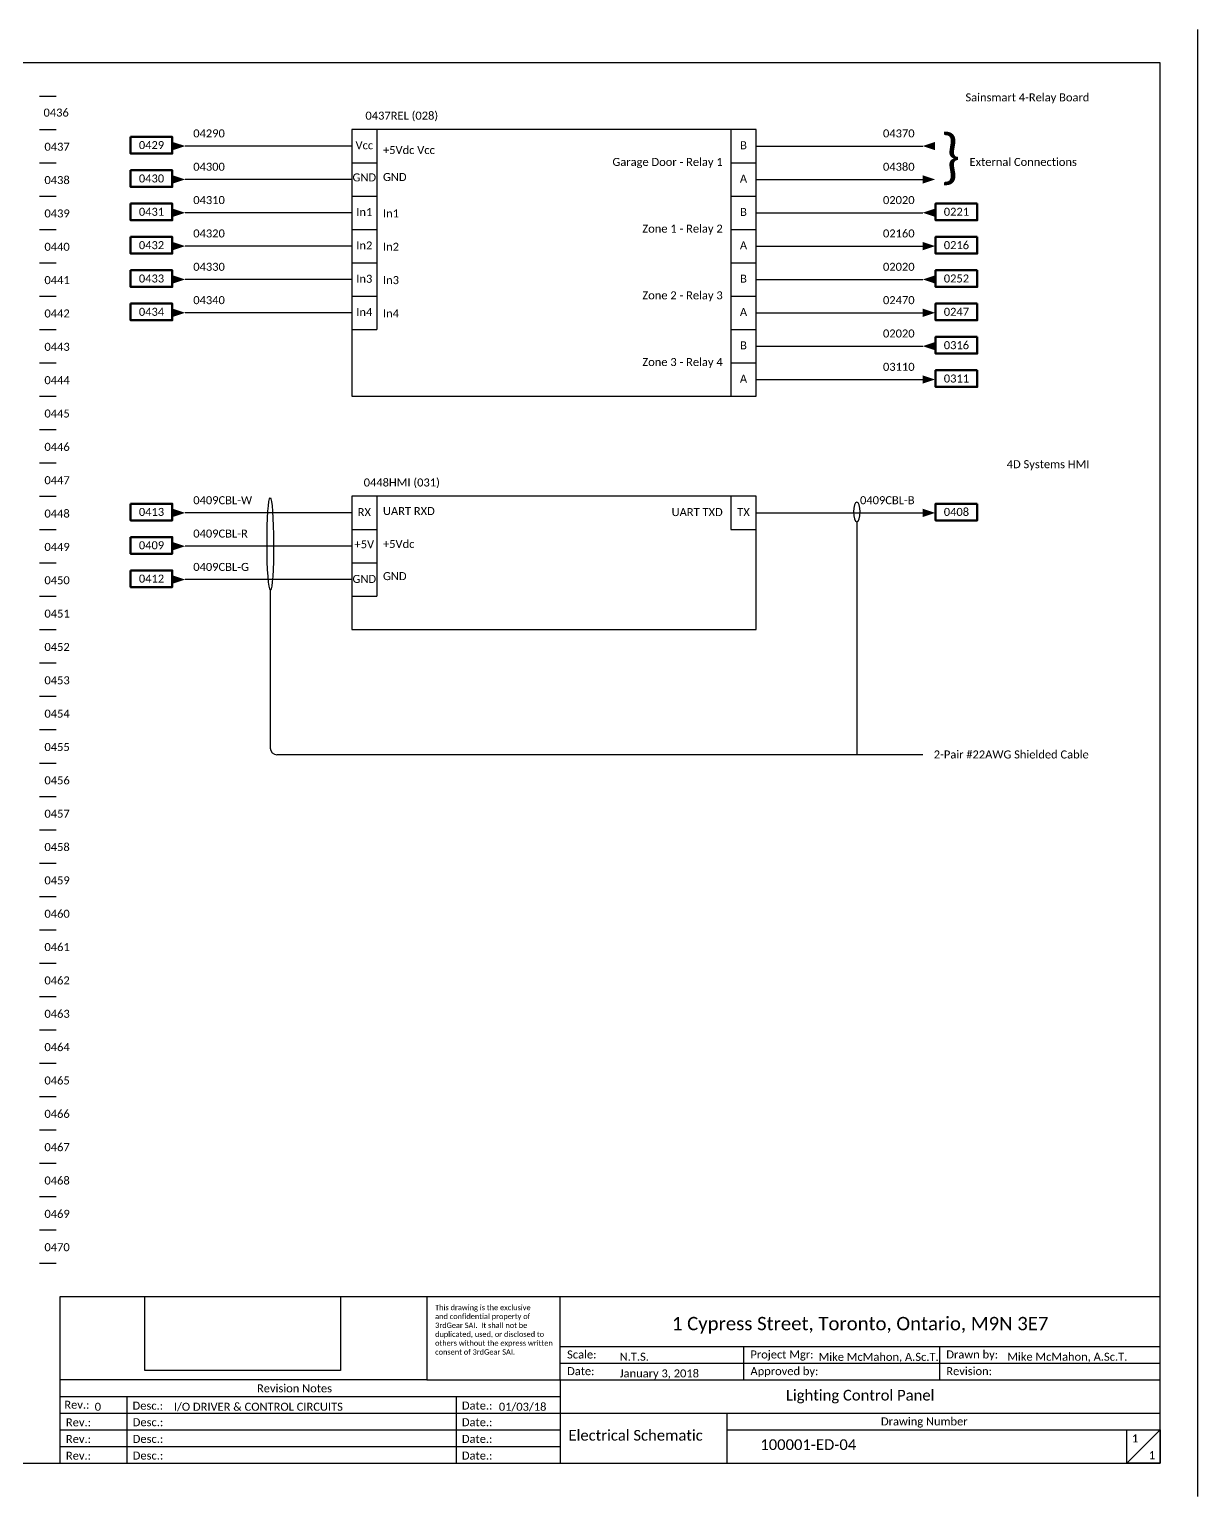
# Model space of a CAD drawing. Header units: inches. Extents: x 0 to 17, y 0 to 11.
# Drawn here: x 8.27 to 17.03, y 0 to 11 of the extents above; entities that cross this region are included whole.
import ezdxf

# ---------------------------------------------------------------- set-up
doc = ezdxf.new("R2010")
doc.units = ezdxf.units.IN
doc.header["$LTSCALE"] = 0.5
doc.header["$MEASUREMENT"] = 0
for name, color, linetype in [('AC Wiring', 7, 'Continuous'), ('Images', 7, 'Continuous'), ('Physical Devices', 7, 'Continuous'), ('Text', 7, 'Continuous'), ('Title Block', 7, 'Continuous')]:
    doc.layers.add(name, color=color, linetype=linetype)
doc.layers.add('text box', color=7, linetype='Continuous', lineweight=50)
doc.styles.add('Electrical1', font='Calibril.ttf')
picture_1 = doc.add_image_def('image1.png', size_in_pixel=(3549, 1339))

msp = doc.modelspace()

# ---------------------------------------------------------------- hatches: boundary and pattern name
at = {"layer": 'AC Wiring', "ltscale": 0.1}
for points in [[(9.344, 10.094), (9.438, 10.125), (9.344, 10.156)], [(15.062, 10.094), (14.969, 10.125), (15.062, 10.156)], [(9.344, 9.844), (9.438, 9.875), (9.344, 9.906)], [(14.969, 9.906), (15.062, 9.875), (14.969, 9.844)], [(9.344, 9.594), (9.438, 9.625), (9.344, 9.656)], [(15.062, 9.594), (14.969, 9.625), (15.062, 9.656)], [(9.344, 9.344), (9.438, 9.375), (9.344, 9.406)], [(14.969, 9.406), (15.062, 9.375), (14.969, 9.344)], [(9.344, 9.094), (9.438, 9.125), (9.344, 9.156)], [(15.062, 9.094), (14.969, 9.125), (15.062, 9.156)], [(9.344, 8.844), (9.438, 8.875), (9.344, 8.906)], [(14.969, 8.906), (15.062, 8.875), (14.969, 8.844)], [(15.062, 8.594), (14.969, 8.625), (15.062, 8.656)], [(14.969, 8.406), (15.062, 8.375), (14.969, 8.344)], [(9.344, 7.344), (9.438, 7.375), (9.344, 7.406)], [(14.969, 7.406), (15.062, 7.375), (14.969, 7.344)], [(9.344, 7.094), (9.438, 7.125), (9.344, 7.156)], [(9.344, 6.844), (9.438, 6.875), (9.344, 6.906)]]:
    msp.add_hatch(color=256, dxfattribs=at).paths.add_polyline_path(points)

# ---------------------------------------------------------------- linework, layer by layer
msp.add_line((17.031, 11), (17.031, 0), dxfattribs=at)
at = {"layer": 'AC Wiring', "ltscale": 0.5}
for p, q in [((10.875, 10.25), (10.875, 8.75)), ((13.531, 10.25), (13.531, 8.25)), ((10.688, 10.125), (9.438, 10.125)), ((13.719, 10.125), (14.969, 10.125)), ((10.688, 10), (10.875, 10)), ((13.531, 10), (13.719, 10)), ((10.688, 9.875), (9.438, 9.875)), ((13.719, 9.875), (14.969, 9.875)), ((10.688, 9.75), (10.875, 9.75)), ((13.531, 9.75), (13.719, 9.75)), ((10.688, 9.625), (9.438, 9.625)), ((13.719, 9.625), (14.969, 9.625)), ((10.688, 9.5), (10.875, 9.5)), ((10.688, 9.5), (10.875, 9.5)), ((13.531, 9.5), (13.719, 9.5)), ((10.688, 9.375), (9.438, 9.375)), ((13.719, 9.375), (14.969, 9.375)), ((10.688, 9.25), (10.875, 9.25)), ((13.531, 9.25), (13.719, 9.25)), ((10.688, 9.125), (9.438, 9.125)), ((13.719, 9.125), (14.969, 9.125)), ((10.688, 9), (10.875, 9)), ((13.531, 9), (13.719, 9)), ((10.688, 8.875), (9.438, 8.875)), ((13.719, 8.875), (14.969, 8.875)), ((10.688, 8.75), (10.875, 8.75)), ((13.531, 8.75), (13.719, 8.75)), ((13.719, 8.625), (14.969, 8.625)), ((13.531, 8.5), (13.719, 8.5)), ((13.719, 8.375), (14.969, 8.375)), ((13.531, 8.25), (13.719, 8.25)), ((10.875, 7.5), (10.875, 6.75)), ((13.531, 7.5), (13.531, 7.25)), ((10.688, 7.375), (9.438, 7.375)), ((13.719, 7.375), (14.969, 7.375)), ((14.476, 7.307), (14.476, 5.562)), ((10.688, 7.25), (10.875, 7.25)), ((13.531, 7.25), (13.719, 7.25)), ((10.688, 7.125), (9.438, 7.125)), ((10.688, 7), (10.875, 7)), ((10.688, 6.875), (9.438, 6.875)), ((10.076, 6.797), (10.076, 5.612)), ((10.688, 6.75), (10.875, 6.75)), ((14.969, 5.562), (10.126, 5.562))]:
    msp.add_line(p, q, dxfattribs=at)
for points in [[(10.688, 10.25), (10.688, 8.25), (13.719, 8.25), (13.719, 10.25)], [(10.688, 7.5), (10.688, 6.5), (13.719, 6.5), (13.719, 7.5)]]:
    msp.add_lwpolyline(points, close=True, dxfattribs=at)
msp.add_arc((10.126, 5.612), 0.05, 180, 270, dxfattribs=at)
msp.add_ellipse((10.076, 7.143), major_axis=(0.001, -0.345), ratio=0.071935, dxfattribs=at)
at = {"layer": 'AC Wiring', "ltscale": 0.5, "extrusion": (0, 0, -1)}
msp.add_ellipse((14.475, 7.382), major_axis=(0.0007, -0.0744), ratio=0.333587, dxfattribs=at)
at = {"layer": 'text box', "ltscale": 0.1}
for points in [[(9.028, 10.194), (9.028, 10.069), (9.341, 10.069), (9.341, 10.194)], [(9.028, 9.944), (9.028, 9.819), (9.341, 9.819), (9.341, 9.944)], [(9.028, 9.694), (9.028, 9.569), (9.341, 9.569), (9.341, 9.694)], [(15.378, 9.694), (15.378, 9.569), (15.065, 9.569), (15.065, 9.694)], [(9.028, 9.444), (9.028, 9.319), (9.341, 9.319), (9.341, 9.444)], [(15.378, 9.444), (15.378, 9.319), (15.065, 9.319), (15.065, 9.444)], [(9.028, 9.194), (9.028, 9.069), (9.341, 9.069), (9.341, 9.194)], [(15.378, 9.194), (15.378, 9.069), (15.065, 9.069), (15.065, 9.194)], [(9.028, 8.944), (9.028, 8.819), (9.341, 8.819), (9.341, 8.944)], [(15.378, 8.944), (15.378, 8.819), (15.065, 8.819), (15.065, 8.944)], [(15.378, 8.694), (15.378, 8.569), (15.065, 8.569), (15.065, 8.694)], [(15.378, 8.444), (15.378, 8.319), (15.065, 8.319), (15.065, 8.444)], [(9.028, 7.444), (9.028, 7.319), (9.341, 7.319), (9.341, 7.444)], [(15.378, 7.444), (15.378, 7.319), (15.065, 7.319), (15.065, 7.444)], [(9.028, 7.194), (9.028, 7.069), (9.341, 7.069), (9.341, 7.194)], [(9.028, 6.944), (9.028, 6.819), (9.341, 6.819), (9.341, 6.944)]]:
    msp.add_lwpolyline(points, close=True, dxfattribs=at)
at = {"layer": 'Title Block'}
for p, q in [((16.75, 10.75), (0.25, 10.75)), ((16.75, 0.25), (16.75, 10.75)), ((8.344, 10.5), (8.469, 10.5)), ((8.344, 10.25), (8.469, 10.25)), ((8.344, 10), (8.469, 10)), ((8.344, 9.75), (8.469, 9.75)), ((8.344, 9.5), (8.469, 9.5)), ((8.344, 9.25), (8.469, 9.25)), ((8.344, 9), (8.469, 9)), ((8.344, 8.75), (8.469, 8.75)), ((8.344, 8.5), (8.469, 8.5)), ((8.344, 8.25), (8.469, 8.25)), ((8.344, 8), (8.469, 8)), ((8.344, 7.75), (8.469, 7.75)), ((8.344, 7.5), (8.469, 7.5)), ((8.344, 7.25), (8.469, 7.25)), ((8.344, 7), (8.469, 7)), ((8.344, 6.75), (8.469, 6.75)), ((8.344, 6.5), (8.469, 6.5)), ((8.344, 6.25), (8.469, 6.25)), ((8.344, 6), (8.469, 6)), ((8.344, 5.75), (8.469, 5.75)), ((8.344, 5.5), (8.469, 5.5)), ((8.344, 5.25), (8.469, 5.25)), ((8.344, 5), (8.469, 5)), ((8.344, 4.75), (8.469, 4.75)), ((8.344, 4.5), (8.469, 4.5)), ((8.344, 4.25), (8.469, 4.25)), ((8.344, 4), (8.469, 4)), ((8.344, 3.75), (8.469, 3.75)), ((8.344, 3.5), (8.469, 3.5)), ((8.344, 3.25), (8.469, 3.25)), ((8.344, 3), (8.469, 3)), ((8.344, 2.75), (8.469, 2.75)), ((8.344, 2.5), (8.469, 2.5)), ((8.344, 2.25), (8.469, 2.25)), ((8.344, 2), (8.469, 2)), ((8.344, 1.75), (8.469, 1.75)), ((8.5, 0.25), (8.5, 1.5)), ((8.5, 1.5), (16.75, 1.5)), ((11.25, 1.5), (11.25, 0.875)), ((12.25, 0.875), (12.25, 1.5)), ((12.25, 1.125), (16.75, 1.125)), ((13.625, 1.125), (13.625, 0.875)), ((15.094, 1.125), (15.094, 0.875)), ((12.25, 1), (16.75, 1)), ((11.25, 0.875), (8.5, 0.875)), ((11.25, 0.875), (12.25, 0.875)), ((12.25, 0.875), (12.25, 0.25)), ((12.25, 0.875), (16.75, 0.875)), ((8.5, 0.75), (12.25, 0.75)), ((9, 0.75), (9, 0.25)), ((11.469, 0.75), (11.469, 0.25)), ((8.5, 0.625), (12.25, 0.625)), ((12.25, 0.625), (16.75, 0.625)), ((13.5, 0.625), (13.5, 0.25)), ((8.5, 0.5), (12.25, 0.5)), ((13.5, 0.5), (16.75, 0.5)), ((16.75, 0.5), (16.5, 0.25)), ((8.5, 0.375), (12.25, 0.375)), ((0.25, 0.25), (16.75, 0.25))]:
    msp.add_line(p, q, dxfattribs=at)
msp.add_lwpolyline([(16.75, 0.25), (16.5, 0.25), (16.5, 0.5), (16.75, 0.5)], close=True, dxfattribs=at)

# ---------------------------------------------------------------- texts
at = {"layer": 'Physical Devices', "insert": (14.5, 1.285), "char_height": 0.1, "width": 4.5, "attachment_point": 5, "style": 'Electrical1'}
msp.add_mtext('{1 Cypress Street, Toronto, Ontario, M9N 3E7}', dxfattribs=at)
at = {"layer": 'Text', "char_height": 0.06, "style": 'Electrical1'}
for s, insert, width, attachment_point in [('{Sainsmart 4-Relay Board}', (16.219, 10.52), 0.9375, 3), ('{0437REL (028)}', (11.062, 10.383), 0.70949, 2), ('{04290}', (9.498, 10.25), 0.21875, 1), ('{04370}', (14.908, 10.25), 0.21875, 3), ('{0429}', (9.185, 10.132), 0.125, 5), ('{0430}', (9.185, 9.882), 0.125, 5), ('{04300}', (9.498, 10), 0.21875, 1), ('{04380}', (14.908, 10), 0.21875, 3), ('{04310}', (9.498, 9.75), 0.21875, 1), ('{02020}', (14.908, 9.75), 0.21875, 3), ('{0431}', (9.185, 9.632), 0.125, 5), ('{0221}', (15.222, 9.632), 0.125, 5), ('{04320}', (9.498, 9.5), 0.21875, 1), ('{02160}', (14.908, 9.5), 0.21875, 3), ('{0432}', (9.185, 9.382), 0.125, 5), ('{0216}', (15.222, 9.382), 0.125, 5), ('{04330}', (9.498, 9.25), 0.21875, 1), ('{02020}', (14.908, 9.25), 0.21875, 3), ('{0433}', (9.185, 9.132), 0.125, 5), ('{0252}', (15.222, 9.132), 0.125, 5), ('{0434}', (9.185, 8.882), 0.125, 5), ('{04340}', (9.498, 9), 0.21875, 1), ('{02470}', (14.908, 9), 0.21875, 3), ('{0247}', (15.222, 8.882), 0.125, 5), ('{02020}', (14.908, 8.75), 0.21875, 3), ('{0316}', (15.222, 8.632), 0.125, 5), ('{03110}', (14.908, 8.5), 0.21875, 3), ('{0311}', (15.222, 8.382), 0.125, 5), ('{4D Systems HMI}', (16.219, 7.77), 0.9375, 3), ('{0448HMI (031)}', (11.062, 7.633), 0.70949, 2), ('{0409CBL-W}', (9.498, 7.5), 0.21875, 1), ('{0409CBL-B}', (14.908, 7.5), 0.21875, 3), ('{0413}', (9.185, 7.382), 0.125, 5), ('{0408}', (15.222, 7.382), 0.125, 5), ('{0409}', (9.185, 7.132), 0.125, 5), ('{0409CBL-R}', (9.498, 7.25), 0.21875, 1), ('{0409CBL-G}', (9.498, 7), 0.21875, 1), ('{0412}', (9.185, 6.882), 0.125, 5), ('{2-Pair #22AWG Shielded Cable}', (15.633, 5.594), 1.82574, 2)]:
    msp.add_mtext(s, dxfattribs=dict(at, insert=insert, width=width, attachment_point=attachment_point))
at = {"layer": 'Title Block', "style": 'Electrical1'}
for s, insert, char_height, width, attachment_point in [('{0436}', (8.375, 10.406), 0.06, 0.1875, 1), ('{\\}}', (15.25, 10.195), 0.3, 0.19531, 3), ('{0437}', (8.382, 10.15), 0.06, 0.1875, 1), ('{Vcc}', (10.781, 10.161), 0.06, 0.1875, 2), ('{+5Vdc Vcc}', (10.921, 10.125), 0.06, 0.79819, 1), ('{B}', (13.625, 10.161), 0.06, 0.1875, 2), ('{Garage Door - Relay 1}', (13.469, 10.036), 0.06, 1.29819, 3), ('{External Connections}', (16.125, 10.036), 0.06, 1.29819, 3), ('{0438}', (8.382, 9.9), 0.06, 0.1875, 1), ('{GND}', (10.781, 9.92), 0.06, 0.1875, 2), ('{GND}', (10.921, 9.923), 0.06, 1.04819, 1), ('{A}', (13.625, 9.911), 0.06, 0.1875, 2), ('{0439}', (8.382, 9.65), 0.06, 0.1875, 1), ('{In1}', (10.781, 9.66), 0.06, 0.1875, 2), ('{In1}', (10.921, 9.65), 0.06, 1.04819, 1), ('{B}', (13.625, 9.661), 0.06, 0.1875, 2), ('{Zone 1 - Relay 2}', (13.469, 9.536), 0.06, 1.29819, 3), ('{0440}', (8.382, 9.4), 0.06, 0.1875, 1), ('{In2}', (10.781, 9.41), 0.06, 0.1875, 2), ('{In2}', (10.921, 9.4), 0.06, 1.04819, 1), ('{A}', (13.625, 9.411), 0.06, 0.1875, 2), ('{0441}', (8.382, 9.15), 0.06, 0.1875, 1), ('{In3}', (10.781, 9.16), 0.06, 0.1875, 2), ('{In3}', (10.921, 9.15), 0.06, 1.04819, 1), ('{B}', (13.625, 9.161), 0.06, 0.1875, 2), ('{Zone 2 - Relay 3}', (13.469, 9.036), 0.06, 1.29819, 3), ('{A}', (13.625, 8.911), 0.06, 0.1875, 2), ('{0442}', (8.382, 8.9), 0.06, 0.1875, 1), ('{In4}', (10.781, 8.91), 0.06, 0.1875, 2), ('{In4}', (10.921, 8.9), 0.06, 1.04819, 1), ('{0443}', (8.382, 8.65), 0.06, 0.1875, 1), ('{B}', (13.625, 8.661), 0.06, 0.1875, 2), ('{Zone 3 - Relay 4}', (13.469, 8.536), 0.06, 1.29819, 3), ('{0444}', (8.382, 8.4), 0.06, 0.1875, 1), ('{A}', (13.625, 8.411), 0.06, 0.1875, 2), ('{0445}', (8.382, 8.15), 0.06, 0.1875, 1), ('{0446}', (8.382, 7.9), 0.06, 0.1875, 1), ('{0447}', (8.382, 7.65), 0.06, 0.1875, 1), ('{0448}', (8.382, 7.4), 0.06, 0.1875, 1), ('{RX}', (10.781, 7.411), 0.06, 0.1875, 2), ('{UART RXD}', (10.921, 7.419), 0.06, 0.79819, 1), ('{UART TXD}', (13.469, 7.411), 0.06, 1.29819, 3), ('{TX}', (13.625, 7.411), 0.06, 0.1875, 2), ('{0449}', (8.382, 7.15), 0.06, 0.1875, 1), ('{+5V}', (10.781, 7.17), 0.06, 0.1875, 2), ('{+5Vdc}', (10.921, 7.172), 0.06, 1.04819, 1), ('{GND}', (10.921, 6.931), 0.06, 1.04819, 1), ('{0450}', (8.382, 6.9), 0.06, 0.1875, 1), ('{GND}', (10.781, 6.91), 0.06, 0.1875, 2), ('{0451}', (8.382, 6.65), 0.06, 0.1875, 1), ('{0452}', (8.382, 6.4), 0.06, 0.1875, 1), ('{0453}', (8.382, 6.15), 0.06, 0.1875, 1), ('{0454}', (8.382, 5.9), 0.06, 0.1875, 1), ('{0455}', (8.382, 5.65), 0.06, 0.1875, 1), ('{0456}', (8.382, 5.4), 0.06, 0.1875, 1), ('{0457}', (8.382, 5.15), 0.06, 0.1875, 1), ('{0458}', (8.382, 4.9), 0.06, 0.1875, 1), ('{0459}', (8.382, 4.65), 0.06, 0.1875, 1), ('{0460}', (8.382, 4.4), 0.06, 0.1875, 1), ('{0461}', (8.382, 4.15), 0.06, 0.1875, 1), ('{0462}', (8.382, 3.9), 0.06, 0.1875, 1), ('{0463}', (8.382, 3.65), 0.06, 0.1875, 1), ('{0464}', (8.382, 3.4), 0.06, 0.1875, 1), ('{0465}', (8.382, 3.15), 0.06, 0.1875, 1), ('{0466}', (8.382, 2.9), 0.06, 0.1875, 1), ('{0467}', (8.382, 2.65), 0.06, 0.1875, 1), ('{0468}', (8.382, 2.4), 0.06, 0.1875, 1), ('{0469}', (8.382, 2.15), 0.06, 0.1875, 1), ('{0470}', (8.382, 1.9), 0.06, 0.1875, 1), ('{This drawing is the exclusive\\Pand confidential property of\\P3rdGear SAI.  It shall not be \\Pduplicated, used, or disclosed to \\Pothers without the express written \\Pconsent of 3rdGear SAI.}', (11.312, 1.438), 0.04, 1.25, 1), ('Scale:', (12.302, 1.096), 0.06, 1.375, 1), ('Project Mgr:', (13.677, 1.096), 0.06, 1.375, 1), ('Drawn by:', (15.146, 1.096), 0.06, 1.375, 1), ('N.T.S.', (12.696, 1.079), 0.06, 0.26017, 1), ('{Mike McMahon, A.Sc.T.}', (14.188, 1.078), 0.06, 0.99227, 1), ('Mike McMahon, A.Sc.T.', (15.603, 1.079), 0.06, 0.99227, 1), ('Date:', (12.302, 0.971), 0.06, 1.375, 1), ('{January 3, 2018}', (12.696, 0.954), 0.06, 0.86601, 1), ('Approved by:', (13.677, 0.971), 0.06, 1.375, 1), ('Revision:', (15.146, 0.971), 0.06, 1.375, 1), ('Revision Notes', (9.976, 0.842), 0.06, 1.375, 1), ('{Lighting Control Panel}', (14.5, 0.75), 0.08, 1.93654, 5), ('Rev.:', (8.531, 0.719), 0.06, 0.1875, 1), ('{0}', (8.759, 0.704), 0.06, 0.26017, 1), ('Desc.:', (9.043, 0.712), 0.06, 0.1875, 1), ('{I/O DRIVER & CONTROL CIRCUITS}', (9.353, 0.704), 0.06, 1.58476, 1), ('Date.:', (11.513, 0.713), 0.06, 0.1875, 1), ('{01/03/18}', (11.79, 0.704), 0.06, 0.26017, 1), ('Rev.:', (8.543, 0.587), 0.06, 0.1875, 1), ('Desc.:', (9.044, 0.588), 0.06, 0.1875, 1), ('Date.:', (11.513, 0.588), 0.06, 0.1875, 1), ('Drawing Number', (14.656, 0.594), 0.06, 1.375, 1), ('Rev.:', (8.543, 0.462), 0.06, 0.1875, 1), ('Desc.:', (9.044, 0.463), 0.06, 0.1875, 1), ('Date.:', (11.513, 0.463), 0.06, 0.1875, 1), ('Electrical Schematic', (12.312, 0.5), 0.08, 1.21875, 1), ('1', (16.562, 0.437), 0.06, 0.125, 5), ('Rev.:', (8.543, 0.337), 0.06, 0.1875, 1), ('Desc.:', (9.044, 0.338), 0.06, 0.1875, 1), ('Date.:', (11.513, 0.338), 0.06, 0.1875, 1), ('{100001-ED-04}', (13.751, 0.43), 0.08, 1.21875, 1), ('{1}', (16.688, 0.311), 0.06, 0.125, 5)]:
    msp.add_mtext(s, dxfattribs=dict(at, insert=insert, char_height=char_height, width=width, attachment_point=attachment_point))

# ---------------------------------------------------------------- pictures from other files: only their frames are drawn
at = {"layer": 'Images'}
image = msp.add_image(picture_1, insert=(9.135, 0.946), size_in_units=(1.468, 0.554), dxfattribs=at)
image.dxf.flags = 15

doc.saveas('drawing.dxf')
